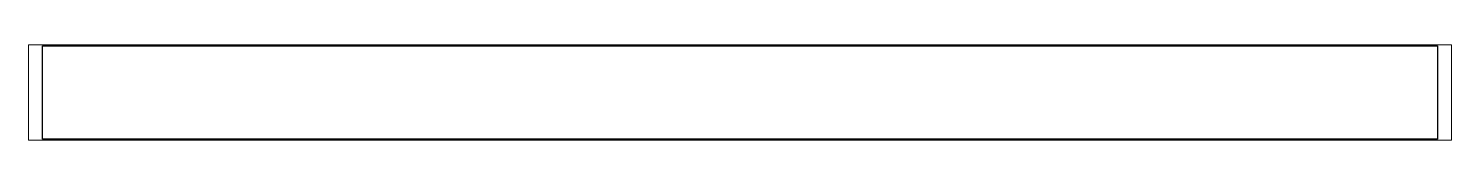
# Paper-space layout 'Layout1' of a CAD drawing. Header units: millimetres. Extents: x 0 to 257, y 89 to 106.
# The model-space entities are those that its viewports show. They can reach past a viewport. Long polylines and large blocks are cut down to what shows.
import ezdxf

# ---------------------------------------------------------------- set-up
doc = ezdxf.new("R2010")
doc.units = ezdxf.units.MM
doc.header["$LTSCALE"] = 25
doc.layers.add('3_Pezzi', color=7, linetype='Continuous')

msp = doc.modelspace()

# ---------------------------------------------------------------- linework, layer by layer
at = {"layer": '3_Pezzi', "color": 3, "linetype": 'Continuous'}
for p, q in [((0, -66.5), (0, 66.5)), ((0, 66.5), (1989.1, 66.5)), ((1989.1, 66.5), (1989.1, -66.5)), ((1989.1, -66.5), (0, -66.5))]:
    msp.add_line(p, q, dxfattribs=at)

psp = doc.layouts.get("Layout1")

# ---------------------------------------------------------------- viewports
at = {"layer": '0'}
psp.add_viewport(center=(128.5, 97.5), size=(257, 17.1845), view_center_point=(994.53, 0), view_height=135.66019, dxfattribs=at)

doc.saveas('drawing.dxf')
